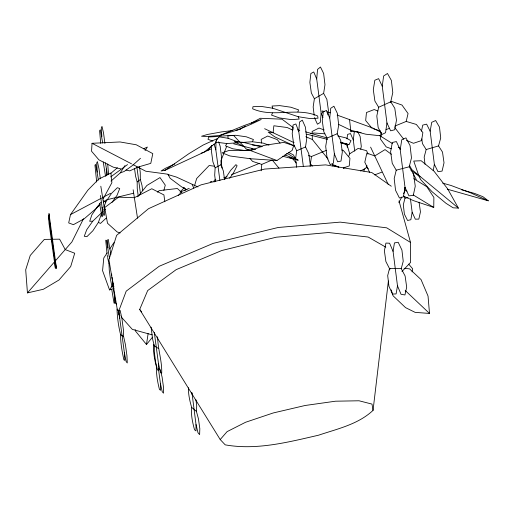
<?xml version="1.0" encoding="UTF-8"?>
<svg xmlns="http://www.w3.org/2000/svg" width="514" height="514" viewBox="0 0 514 514"><rect width="100%" height="100%" fill="white"/><g stroke="black" fill="none" stroke-linecap="round" stroke-linejoin="round"><path stroke-width="0.77" d="M195.937 399.808L196.714 405.861L196.399 411.348L198.449 418.814L199.824 428.727L199.625 434.632L198.012 432.794L196.02 424.532L191.953 392.651M151.103 327.174L152.529 338.797L154.335 345.967L154.316 352.039L155.626 362.087L157.457 369.887L158.665 370.498L158.453 363.359L154.309 332.5M196.02 424.532L195.995 430.873L194.53 429.768C192.564 422.495 190.855 414.939 191.645 407.371C189.782 401.004 188.278 394.392 188.452 387.729M158.453 363.359L160.349 371.789L161.704 373.158C162.161 360.783 157.708 349.064 157.644 336.766M403.509 196.136L413.314 200.569L433.752 207.418L433.88 197.421L426.8 186.723L413.751 178.718M214.139 181.982L214.165 180.414L215.835 179.283M219.902 180.536L215.841 149.863L215.989 141.96M404.859 187.636L404.743 191.581L403.638 193.637M211.697 145.745L211.492 151.604L212.905 161.801L215.148 167.808L214.685 175.216L215.482 181.526M126.02 170.038L129.772 170.886L137.887 167.127L150.775 163.362L152.799 153.628L136.261 144.781L120.038 141.96L92.045 143.297L91.55 151.232L98.906 159.841L113.241 167.159L120.758 168.855M224.528 179.412L223.365 171.04L220.981 164.776L221.508 157.001L220.159 146.265L218.598 141.806M303.318 166.33L298.769 131.404L299.508 122.049L302.303 120.154L305.393 127.125L306.774 138.555L305.534 146.959L308.715 153.474L310.295 164.795L310.103 166.382M314.446 117.648L317.44 124.189L320.286 122.396L321.154 113.234L316.708 78.944L317.556 69.416L320.473 67.026L323.634 73.489L324.976 84.72L323.621 93.375L326.872 99.363L328.42 110.452L327.842 114.93M261.176 170.783L261.767 164.403L272.195 159.963L278.961 168.136M329.725 118.008L330.701 108.3L333.907 106.212L337.319 113.273L338.713 125.024L337.178 133.768L340.698 140.367L342.324 152.003L341 161.062L337.627 161.775L334.37 153.892L329.725 118.008L326.538 110.459L323.383 111.666L322.252 120.668L323.801 131.757L327.077 138.073L325.696 146.368L327.032 157.528L330.251 164.66L333.368 163.201L334.37 153.892M385.815 247.17L368.172 237.038L328.478 232.527L276.314 237.198L221.855 250.485L176.206 269.619L147.679 290.564L139.692 309.454L220.204 439.547L225.216 444.848C256.454 450.463 288.11 442.175 318.474 435.223C337.332 428.882 358.104 424.41 373.042 410.384L388.378 281.029M389.696 269.921L389.882 268.334M354.731 151.18L353.291 140.026L354.255 132.021L355.405 131.411M382.243 86.166L383.63 75.988L387.485 73.489L391.392 80.486L392.786 92.559L390.762 101.798L394.797 108.3L396.474 120.225L394.688 129.766L390.653 130.832L386.952 122.962L382.243 86.166L378.625 78.648L374.847 80.223L373.299 89.674L374.892 101.027L378.645 107.259L376.813 115.997L378.15 127.453L381.818 134.533L385.551 132.721L386.952 122.962M298.769 131.404L295.865 123.964L293.102 125.011L292.215 133.685L293.719 144.485L296.687 150.73L295.576 158.717L296.617 167.249M326.474 150.332L311.478 156.507L310.437 163.703L312.294 166.099M316.708 78.944L313.746 71.979L310.861 73.515L309.865 82.388L311.349 92.976L314.388 98.733L313.161 106.951L314.17 115.354M346.963 138.844L347.631 134.385L350.484 133.563L353.291 140.026M135.111 329.596L135.516 331.087L146.484 344.515L148.122 333.554M400.207 149.69L401.768 139.737L405.919 137.893L410.063 145.558L411.476 157.882L409.24 166.787L413.532 173.989L415.254 186.216L413.269 195.455L408.932 195.828L405.019 187.314L400.207 149.69L396.378 141.556L392.33 142.494L390.608 151.688L392.24 163.304L396.217 170.179L394.199 178.609L395.549 190.289L399.436 198.006L403.451 196.843L405.019 187.314M393.062 251.346L394.444 242.904L398.177 242.267L401.922 250.035L403.227 261.273L401.241 268.629L405.116 276.005L406.69 287.223L404.936 294.959L401.036 294.291L397.489 285.842L393.062 251.346L389.586 243.218L385.924 243.077L384.382 250.826L385.885 261.536L389.496 268.578L387.691 275.594L388.944 286.292L392.471 294.047L396.101 293.931L397.489 285.842M363.925 171.117L364.304 168.875M412.119 271.893L412.652 268.777L408.72 264.157M410.429 198.783L412.151 212.256L410.853 219.735L407.563 220.474L404.396 214.139L403.31 204.758L404.987 198.166L403.901 196.271M430.154 131.186L431.715 122.319L435.66 120.527L439.496 127.131L440.716 137.958L438.532 145.925L442.509 152.093L444.019 162.816L442.079 171.098L437.986 171.657L434.362 164.319L430.154 131.186L426.601 124.131L422.739 125.127L421.48 131.115M433.218 170.526L434.362 164.319M360.712 149.208L361.291 146.342L360.134 136.538L357.808 131.828M381.581 132.863L380.302 138.883L386.187 146.895L391.392 148.79M103.063 198.976L111.885 182.714L110.889 173.019L98.611 179.213L87.823 190.219L70.502 214.595L68.683 222.915L73.412 224.676L84.225 218.778L97.409 207.399L100.885 202.214M394.643 126.161L406.195 121.445L408.058 113.536L401.98 105.049L391.867 101.521L390.492 102.183M421.788 138.883L422.45 143.618L426.17 149.542L424.172 157.13L424.988 164.274M163.863 190.366L165.277 185.149L159.995 177.581L146.888 185.477L137.758 196.798M194.453 186.062L196.644 178.544L209.179 165.508L214.479 166.221M297.902 111.84L298.544 109.842L290.86 107.227L279.738 105.627L272.06 106.032L272.735 108.223L298.216 116.71L309.775 118.522L317.999 118.201L317.658 115.984C296.854 106.835 273.409 118.059 252.644 108.807L252.959 106.687L261.453 106.449L272.735 108.223M101.502 212.854L92.738 221.206L86.718 229.745L84.27 236.286L86.905 236.665L92.861 230.773L98.399 222.356L101.541 213.721M103.128 209.359L102.048 212.327L103.16 211.267M103.924 207.168L105.775 202.073L111.461 193.425L117.372 187.7L119.704 188.535L117.063 195.269L112.071 202.343M118.188 312.499L126.213 291.142L159.186 266.278L213.194 243.373L278.151 227.49L340.184 222.125L386.708 227.831L410.525 242.454L410.583 262.403L401.954 271.527M343.782 168.579L344.329 167.223M348.569 156.693L349.738 153.802L358.136 148.411L366.63 150.724L367.953 154.251M221.316 159.725L223.718 153.77M224.316 152.279L226.719 146.323M366.977 165.566L365.717 168.399L360.333 170.969M272.471 113.009L271.533 115.11L279.481 117.918L291.265 119.614L299.18 119.081L298.216 116.71M184.944 190.643L185.612 189.191M240.513 142.584L252.38 141.748L253.441 139.532L246.334 136.808L235.592 135.272L227.875 135.876L228.094 138.272L238.374 142.121M83.499 218.726L71.928 241.888L27.448 292.903L25.7 269.786L30.242 255.452L44.313 239.408L59.605 239.164L65.22 249.586L74.716 253.229L70.701 266.535L59.001 280.001L43.362 289.273L27.448 292.903M340.493 142.616L348.922 144.717L351.023 140.714L346.134 137.958L337.859 135.94M398.838 202.542L401.794 197.061M237.487 142.796L226.86 143.547L225.498 145.873L232.816 148.803L244.169 150.429L252.149 149.683L251.918 148.392M111.011 181.089L120.276 172.865L124.979 165.566M145.044 150.589L147.383 147.055L143.522 148.797M107.175 252.862L103.77 258.009L102.569 270.672L109.533 289.909L113.96 288.438M109.726 249.001L113.98 242.563M109.533 289.909L113.478 283.959M229.649 178.307L233.69 172.556L237.108 165.707L235.913 164.653L230.767 170.205L224.984 178.833L224.072 177.285M146.484 344.515L152.472 337.197M207.971 150.345L212.051 145.417M216.137 140.489L219.709 136.171L233.504 135.336L246.225 148.97L276.962 160.503L292.132 150.416L293.68 145.687L283.85 142.384L264.119 145.372L250.659 150.634L229.141 150.422L222.157 152.831L229.957 155.973L250.369 158.742L276.962 160.503M178.281 195.641L181.879 191.375L189.236 188.349M220.204 439.547L227.085 431.638L245.608 422.251L273.185 412.973L305.098 405.495L335.52 401.203L359.035 400.779L372.001 404.1L373.042 410.384M180.028 192.095L184.295 187.642M104.22 210.258L105.389 209.14M106.096 218.154L100.468 223.442L98.399 222.356M99.928 204.206L97.769 206.178L91.813 214.929L89.712 221.283L92.738 221.206M140.476 158.28L132.766 165.277L124.17 171.477L120.276 172.865M51.785 241.856L52.711 241.015L48.991 213.573L49.794 223.506L54.69 259.364L55.377 268.334L49.048 223.635L48.451 215.25L49.794 223.506M110.902 173.276L117.353 167.795M157.451 192.159L159.218 190.636L177.362 188.509L181.943 192.647M97.152 207.142L100.23 204.72M103.314 202.298L106.398 199.875L133.672 193.206M138.176 195.699L137.257 188.625L137.161 181.892L140.335 179.502L140.258 172.466L139.474 166.407M110.671 176.925L127.556 164.583M174.805 163.966L165.379 168.329L161.075 170.989L164.962 170.327L189.12 153.532L203.075 145.083L217.165 138.645L215.25 143.31L204.135 152.125L201.199 153.178M314.388 98.733L323.621 93.375M70.502 214.595L101.303 198.243M102.704 197.498L110.632 193.29M239.363 129.406L245.653 126.065M251.243 123.097L260.322 118.278L282.025 119.177L293.276 127.684M215.148 167.808L220.981 164.776M164.962 170.327L210.849 149.009M378.645 107.259L390.762 101.798M296.687 150.73L305.534 146.959M327.077 138.073L337.178 133.768M381.883 172.132L374.693 174.882M224.085 177.786L227.04 176.578M231.467 174.766L259.531 163.298M232.9 130.517L221.849 131.86L207.495 134.462L201.527 136.242L206.32 136.557L219.748 135.478L244.278 125.493L261.221 119.473L251.391 124.118L237.635 129.939L236.054 130.132M386.046 129.663L389.496 128.256M343.294 167.949L349.25 165.938L349.938 158.312L343.313 150.416L341.823 149.947M219.748 135.478L240.668 129.001M426.17 149.542L438.532 145.925M396.217 170.179L409.24 166.787M210.271 181.834L211.961 181.416M292.08 129.29L293.796 128.911M404.987 198.166L408.039 197.614M310.385 133.614L313.99 133.01L324.867 133.82M107.677 257.944L108.968 263.663L109.745 263.631M389.496 268.578L401.241 268.629M458.424 208.119L453.11 207.797L446.056 203.345L432.023 191.69L420.658 179.611L418.647 175.229L413.744 161.062L421.159 160.741L434.022 171.207L447.604 188.799L458.424 208.119L411.765 169.543L409.472 165.322M404.075 268.321L409.542 268.841L421.03 279.565L428.034 296.051L429.511 313.437L415.132 312.371L405.54 307.623L393.069 295.775L391.218 289.877M252.303 144.942L259.12 145.571L262.211 146.349M252.38 141.748L263.284 143.143L269.021 145.154M215.668 142.121L226.86 143.547M350.869 131.192L361.059 132.516M228.094 138.272L217.236 136.551L208.748 136.981L208.009 139.326L212.886 141.106M324.347 111.435L322.034 110.928L322.535 113.003M326.66 111.943L330.515 112.778M297.51 129.83L299.739 130.383M305.682 131.854L326.795 137.874M306.781 134.218L327.469 139.371M261.163 146.875L243.27 142.352L234.256 141.581L243.347 146.259M233.703 143.811L255.689 149.388M282.687 156.237L298.114 160.15L288.784 154.271L286.568 153.455M152.221 334.852L132.342 329.403L121.118 316.83M442.721 183.145L451.048 185.483L470.554 192.821L488.3 200.807L482.89 196.676L474.525 193.418L461.604 189.782M447.411 189.216L488.3 200.807M406.195 121.445L416.334 124.439L422.868 132.567L421.602 140.54L413.481 143.29L406.484 140.367M373.659 128.873L380.399 130.903M332.552 165.174L338.27 166.909M340.525 142.115L348.922 144.717M308.612 155.594L311.478 156.507M289.485 157.547L292.421 158.492L296.321 163.022M261.767 164.403L252.58 161.396L249.977 158.421M337.158 115.091L372.894 128.076L381.022 132.284L380.868 135.837L365.788 134.199L350.754 130.203L338.765 124.459M120.115 232.983L117.141 231.936L107.497 223.243L104.695 207.547L118.625 197.164L134.366 197.71L151.784 188.734L163.921 194.922L164.821 201.803M340.756 142.641L347.053 144.909L349.738 153.802M324.199 129.965L318.982 128.057L312.107 131.456L312.178 133.653M284.91 154.92L298.114 160.15M294.516 146.002L274.842 136.878L268.192 132.085L273.095 132.728L273.859 125.769L287.21 127.523L292.826 130.196M187.032 189.897L181.5 186.781L170.16 178.313L168.091 174.567L176.418 177.06L197.98 186.955M377.719 110.992L374.224 109.546L366.476 112.521L365.66 120.507L372.162 128.423M305.843 136.711L312.364 139.512L328.016 158.948M338.906 167.191L332.385 164.364L332.404 165.9M264.62 128.699L294.066 142.686M92.045 143.297L131.539 163.831M132.953 164.564L145.796 171.233L167.622 174.182L168.823 175.197M288.624 152.42L293.404 154.92L295.274 158.331M154.335 345.967L158.273 348.357M404.948 189.884L407.011 191.137M413.179 194.896L433.752 207.418M379.64 135.587L392.291 143.464M398.279 147.197L400.277 148.437M103.693 200.749L105.775 202.073M120.539 334.505L123.636 336.67L125.403 344.547L126.952 355.759L127.266 362.974L126.174 361.618L124.388 352.758L119.736 318.372L118.002 309.833L117.025 309.03C117.256 317.62 118.503 326.165 120.539 334.505C120.597 343.05 122.024 351.525 123.893 359.839L124.838 360.385L124.388 352.758M391.282 186.235L371.77 172.531L325.658 164.885L264.659 169.074L201.115 184.834L148.507 208.697L116.607 235.373L108.923 259.731L117.385 310.09M410.937 170.25L420.002 176.848M391.398 154.296L385.037 149.6L374.757 155.941L366.861 153.095L364.805 162.206L369.598 172.299M158.389 368.48L160.291 369.919M116.588 304.217L115.766 303.588L113.305 288.9M191.645 407.371L196.399 411.348M183.254 187.327L185.657 189.351M154.598 345.504L153.41 344.489C153.262 352.129 154.502 359.736 156.532 367.086C156.179 374.667 157.625 382.191 159.462 389.516L160.612 390.261L160.432 383.682L158.601 370.054M405.199 290.494L429.511 313.437M118.445 313.836L120.051 315.628M139.692 309.454L141.691 311.895M366.309 166.375L368.242 168.817M280.046 143.168L277.29 139.628L267.704 136.037L261.183 139.39L261.472 143.053M394.797 127.626L403.689 139.191M412.98 173.257L416.321 179.579M370.594 147.12L388.134 184.263M192.185 184.59L193.817 188.073M412.151 212.256L415.318 219.189L418.833 219.105L420.446 211.903L419.077 202.169M321.154 113.234L322.965 117.59M214.055 144.164L215.841 149.863M140.335 179.502L141.986 185.348L142.719 190.617M399.025 200.961L410.525 242.454M137.161 181.892L135.593 176.263L134.514 168.438M160.471 370.639L162.096 377.096L163.465 386.997L163.503 393.165L162.218 391.7L160.432 383.682M191.6 392.664L191.953 394.116M105.556 176.328L103.23 161.904M102.723 143.027L100.346 129.779L99.594 130.697L100.705 143.322M105.383 162.7L107.484 174.773M98.412 180.131L95.72 164.454L94.949 165.103L96.664 182.027M100.487 195.487L102.068 207.181L103.738 215.225L104.612 215.083L104.117 206.647L100.821 186.222M109.508 258.516L106.533 240.359L105.736 240.256L106.996 253.447M112.495 280.188L113.279 284.043M113.594 285.585L113.902 287.12M52.711 241.015L56.476 268.379L54.69 259.364M133.145 189.775L137.527 218.219M346.744 143.38L347.284 147.267M107.702 163.927L108.563 174.246M107.201 254.957L107.516 257.225M111.602 274.007L111.814 275.562M112.02 277.104L112.335 279.417M136.891 167.063L140.56 194.356M99.53 203.268L101.945 216.805L102.678 215.912L102.068 207.181M221.014 160.471L222.029 168.129M104.907 143.419L103.52 132.869L101.984 126.386L101.297 128.076L101.868 136.698M110.863 254.424L108.268 239.421L107.535 240.032L108.056 247.793M100.326 178.808L99.016 168.894L97.377 161.602L96.683 163.073L97.332 172.177M111.705 289.26L114.063 303.202L114.77 303.189L114.339 296.52M349.552 119.884L350.953 131.937M112.386 280.169L112.823 286.883L112.065 287.05L110.568 279.969L109.264 270.139L108.968 263.663M106.231 169.022L106.674 175.814M119.736 318.372L119.248 310.398L120.167 310.45L121.94 318.693L123.418 329.866L123.636 336.67M312.223 135.118L312.364 139.512"/></g></svg>
